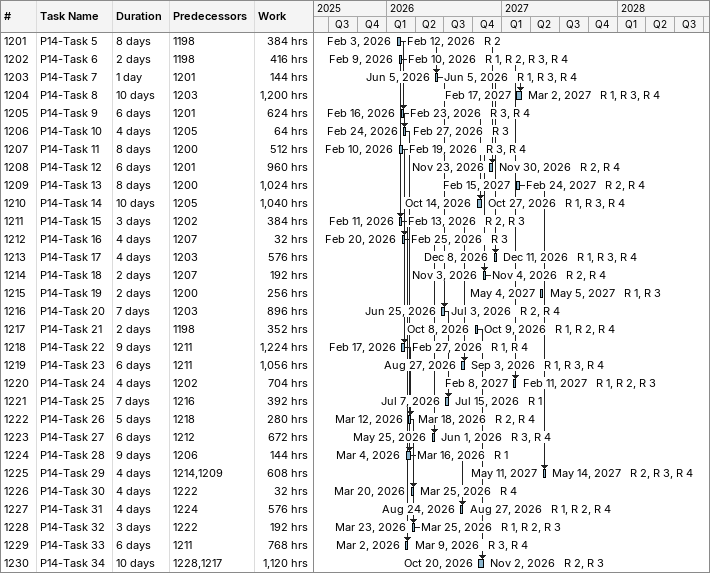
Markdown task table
| ID | Task | Duration | Start | Finish | Predecessors | Resources | Work (h) |
|---|---|---|---|---|---|---|---|
| 1201 | P14-Task 5 | 8d | 2026-02-03 | 2026-02-12 | 1198 | R 2 | 384 |
| 1202 | P14-Task 6 | 2d | 2026-02-09 | 2026-02-10 | 1198 | R 1, R 2, R 3, R 4 | 416 |
| 1203 | P14-Task 7 | 1d | 2026-06-05 | 2026-06-05 | 1201 | R 1, R 3, R 4 | 144 |
| 1204 | P14-Task 8 | 10d | 2027-02-17 | 2027-03-02 | 1203 | R 1, R 3, R 4 | 1200 |
| 1205 | P14-Task 9 | 6d | 2026-02-16 | 2026-02-23 | 1201 | R 3, R 4 | 624 |
| 1206 | P14-Task 10 | 4d | 2026-02-24 | 2026-02-27 | 1205 | R 3 | 64 |
| 1207 | P14-Task 11 | 8d | 2026-02-10 | 2026-02-19 | 1200 | R 3, R 4 | 512 |
| 1208 | P14-Task 12 | 6d | 2026-11-23 | 2026-11-30 | 1201 | R 2, R 4 | 960 |
| 1209 | P14-Task 13 | 8d | 2027-02-15 | 2027-02-24 | 1200 | R 2, R 4 | 1024 |
| 1210 | P14-Task 14 | 10d | 2026-10-14 | 2026-10-27 | 1205 | R 1, R 3, R 4 | 1040 |
| 1211 | P14-Task 15 | 3d | 2026-02-11 | 2026-02-13 | 1202 | R 2, R 3 | 384 |
| 1212 | P14-Task 16 | 4d | 2026-02-20 | 2026-02-25 | 1207 | R 3 | 32 |
| 1213 | P14-Task 17 | 4d | 2026-12-08 | 2026-12-11 | 1203 | R 1, R 3, R 4 | 576 |
| 1214 | P14-Task 18 | 2d | 2026-11-03 | 2026-11-04 | 1207 | R 2, R 4 | 192 |
| 1215 | P14-Task 19 | 2d | 2027-05-04 | 2027-05-05 | 1200 | R 1, R 3 | 256 |
| 1216 | P14-Task 20 | 7d | 2026-06-25 | 2026-07-03 | 1203 | R 2, R 4 | 896 |
| 1217 | P14-Task 21 | 2d | 2026-10-08 | 2026-10-09 | 1198 | R 1, R 2, R 4 | 352 |
| 1218 | P14-Task 22 | 9d | 2026-02-17 | 2026-02-27 | 1211 | R 1, R 4 | 1224 |
| 1219 | P14-Task 23 | 6d | 2026-08-27 | 2026-09-03 | 1211 | R 1, R 3, R 4 | 1056 |
| 1220 | P14-Task 24 | 4d | 2027-02-08 | 2027-02-11 | 1202 | R 1, R 2, R 3 | 704 |
| 1221 | P14-Task 25 | 7d | 2026-07-07 | 2026-07-15 | 1216 | R 1 | 392 |
| 1222 | P14-Task 26 | 5d | 2026-03-12 | 2026-03-18 | 1218 | R 2, R 4 | 280 |
| 1223 | P14-Task 27 | 6d | 2026-05-25 | 2026-06-01 | 1212 | R 3, R 4 | 672 |
| 1224 | P14-Task 28 | 9d | 2026-03-04 | 2026-03-16 | 1206 | R 1 | 144 |
| 1225 | P14-Task 29 | 4d | 2027-05-11 | 2027-05-14 | 1214, 1209 | R 2, R 3, R 4 | 608 |
| 1226 | P14-Task 30 | 4d | 2026-03-20 | 2026-03-25 | 1222 | R 4 | 32 |
| 1227 | P14-Task 31 | 4d | 2026-08-24 | 2026-08-27 | 1224 | R 1, R 2, R 4 | 576 |
| 1228 | P14-Task 32 | 3d | 2026-03-23 | 2026-03-25 | 1222 | R 1, R 2, R 3 | 192 |
| 1229 | P14-Task 33 | 6d | 2026-03-02 | 2026-03-09 | 1211 | R 3, R 4 | 768 |
| 1230 | P14-Task 34 | 10d | 2026-10-20 | 2026-11-02 | 1228, 1217 | R 2, R 3 | 1120 |
